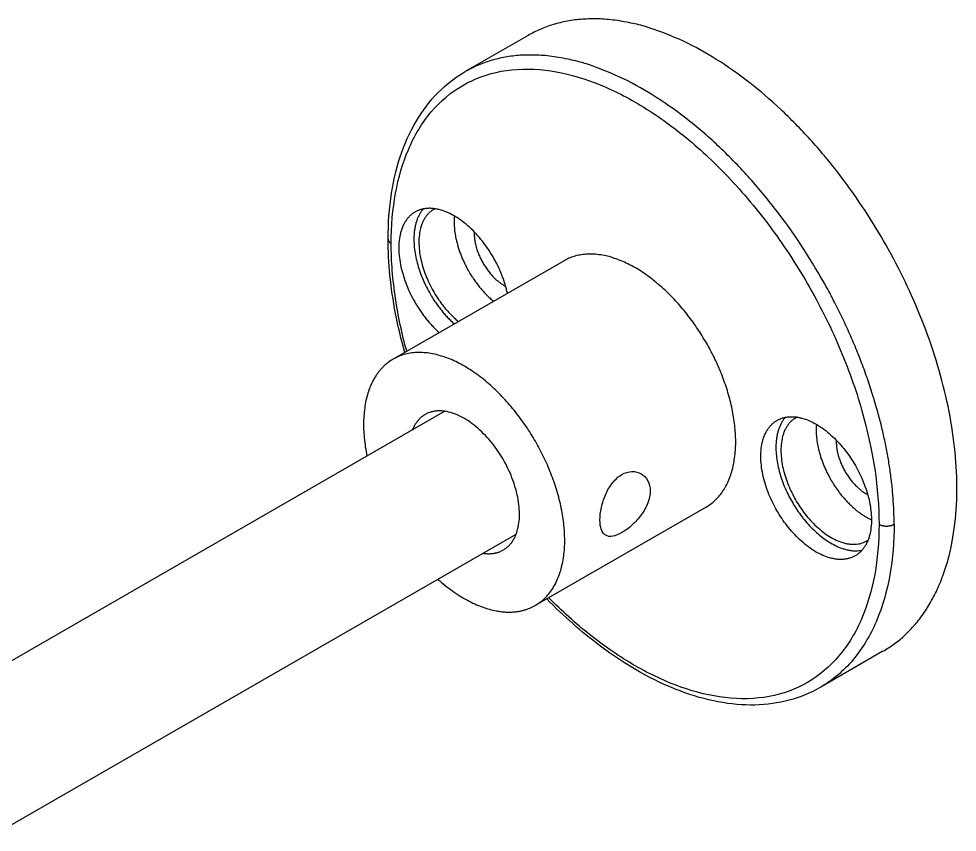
# Model space of a CAD drawing. Header units: millimetres. Extents: x 577 to 7172, y 252 to 2707.
# Drawn here: x 3047.4 to 3113.4, y 2288.2 to 2345.4 of the extents above; entities that cross this region are included whole.
import ezdxf

# ---------------------------------------------------------------- set-up
doc = ezdxf.new("R2010")
doc.units = ezdxf.units.MM
doc.header["$MEASUREMENT"] = 0
doc.layers.add('외형선(ISO)', color=7, linetype='Continuous', lineweight=30)
doc.layers.add('좁은 외형선(ISO)', color=7, linetype='Continuous', lineweight=25)

msp = doc.modelspace()

# ---------------------------------------------------------------- linework, layer by layer
at = {"layer": '외형선(ISO)'}
for p, q in [((3083.249, 2344.255), (3078.829, 2341.71)), ((3085.784, 2328.406), (3073.763, 2321.484)), ((3077.406, 2317.812), (3046.02, 2299.738)), ((3095.765, 2311.075), (3083.744, 2304.152)), ((3082.397, 2309.146), (3046.02, 2288.198)), ((3108.2, 2300.926), (3103.828, 2298.408))]:
    msp.add_line(p, q, dxfattribs=at)
msp.add_arc((3104.102, 2312.76), 5.121, 33.75804, 33.76367, dxfattribs=at)
for points, weights, knots in [([(3108.2, 2300.926), (3120.724, 2308.138), (3108.248, 2329.803), (3095.773, 2351.468), (3083.249, 2344.255)], [1, 0.707106781187, 1, 0.707106781187, 1], [3.141593, 3.141593, 3.141593, 4.712389, 4.712389, 6.283185, 6.283185, 6.283185]), ([(3081.795, 2326.109), (3081.523, 2327.404), (3080.802, 2328.657), (3078.057, 2333.423), (3075.302, 2331.836), (3072.547, 2330.249), (3075.291, 2325.483), (3076.012, 2324.231), (3076.996, 2323.345)], [0.869487422143, 0.90185954853, 1, 0.707106781187, 1, 0.707106781187, 1, 0.90185954853, 0.869487422143], [4.186058, 4.186058, 4.186058, 4.712389, 4.712389, 6.283185, 6.283185, 7.853982, 7.853982, 8.380312, 8.380312, 8.380312]), ([(3075.884, 2332.052), (3074.093, 2330.016), (3076.352, 2326.094), (3077.073, 2324.842), (3078.057, 2323.956)], [0.932852444497, 0.745789400442, 1, 0.90185954853, 0.869487422143], [0.207456, 0.207456, 0.207456, 1.570796, 1.570796, 2.097127, 2.097127, 2.097127]), ([(3076.705, 2332.063), (3076.658, 2332.04), (3076.612, 2332.014), (3074.107, 2330.571), (3076.602, 2326.238), (3077.335, 2324.966), (3078.349, 2324.125)], [0.985474120713, 0.992547432324, 1, 0.707106781187, 1, 0.89156082394, 0.863417497352], [6.243217, 6.243217, 6.243217, 6.283185, 6.283185, 7.853982, 7.853982, 8.435545, 8.435545, 8.435545]), ([(3078.066, 2331.555), (3077.891, 2329.723), (3079.077, 2327.663), (3079.81, 2326.391), (3080.824, 2325.55)], [0.85578173155, 0.835488701897, 1, 0.89156082394, 0.863417497352], [3.830109, 3.830109, 3.830109, 4.712389, 4.712389, 5.293952, 5.293952, 5.293952]), ([(3079.463, 2330.442), (3079.419, 2329.387), (3080.079, 2328.24), (3080.739, 2327.094), (3081.674, 2326.603)], [0.853990288201, 0.845554504838, 1, 0.845554504838, 0.853990288201], [0.7425, 0.7425, 0.7425, 1.570796, 1.570796, 2.399093, 2.399093, 2.399093]), ([(3095.765, 2311.075), (3100.775, 2313.959), (3095.784, 2322.625), (3090.794, 2331.291), (3085.784, 2328.406)], [1, 0.707106781187, 1, 0.707106781187, 1], [3.141593, 3.141593, 3.141593, 4.712389, 4.712389, 6.283185, 6.283185, 6.283185]), ([(3076.91, 2305.987), (3080.852, 2302.487), (3083.744, 2304.152), (3088.754, 2307.037), (3083.763, 2315.703), (3078.773, 2324.369), (3073.763, 2321.484), (3070.871, 2319.818), (3071.92, 2314.653)], [0.868347502413, 0.807007203691, 1, 0.707106781187, 1, 0.707106781187, 1, 0.807007203691, 0.868347502413], [2.106566, 2.106566, 2.106566, 3.141593, 3.141593, 4.712389, 4.712389, 6.283185, 6.283185, 7.318212, 7.318212, 7.318212]), ([(3080.101, 2307.824), (3080.897, 2307.706), (3081.498, 2308.052), (3084.254, 2309.639), (3081.509, 2314.405), (3078.764, 2319.171), (3076.009, 2317.584), (3075.408, 2317.238), (3075.111, 2316.49)], [0.88113127097, 0.917104056016, 1, 0.707106781187, 1, 0.707106781187, 1, 0.917104056016, 0.88113127097], [5.838612, 5.838612, 5.838612, 6.283185, 6.283185, 7.853982, 7.853982, 9.424778, 9.424778, 9.869352, 9.869352, 9.869352]), ([(3100.758, 2317.177), (3098.002, 2315.59), (3100.747, 2310.824), (3103.492, 2306.058), (3106.247, 2307.645), (3109.002, 2309.231), (3106.258, 2313.998), (3103.513, 2318.764), (3100.758, 2317.177)], [1, 0.707106781187, 1, 0.707106781187, 1, 0.707106781187, 1, 0.707106781187, 1], [0, 0, 0, 1.570796, 1.570796, 3.141593, 3.141593, 4.712389, 4.712389, 6.283185, 6.283185, 6.283185]), ([(3101.339, 2317.393), (3099.549, 2315.357), (3101.808, 2311.435), (3104.066, 2307.513), (3106.726, 2308.039)], [0.932852444497, 0.745789400442, 1, 0.745789400442, 0.932852444497], [0.207456, 0.207456, 0.207456, 1.570796, 1.570796, 2.934136, 2.934136, 2.934136]), ([(3102.16, 2317.404), (3102.113, 2317.381), (3102.068, 2317.355), (3099.563, 2315.912), (3102.058, 2311.579), (3104.553, 2307.246), (3107.058, 2308.689), (3107.104, 2308.715), (3107.147, 2308.744)], [0.985474120713, 0.992547432324, 1, 0.707106781187, 1, 0.707106781187, 1, 0.992547432324, 0.985474120713], [3.101624, 3.101624, 3.101624, 3.141593, 3.141593, 4.712389, 4.712389, 6.283185, 6.283185, 6.323154, 6.323154, 6.323154]), ([(3103.522, 2316.896), (3103.347, 2315.064), (3104.533, 2313.004), (3105.719, 2310.945), (3107.392, 2310.176)], [0.85578173155, 0.835488701897, 1, 0.835488701897, 0.85578173155], [3.830109, 3.830109, 3.830109, 4.712389, 4.712389, 5.594669, 5.594669, 5.594669]), ([(3104.919, 2315.783), (3104.875, 2314.728), (3105.535, 2313.581), (3106.195, 2312.435), (3107.13, 2311.944)], [0.853990288201, 0.845554504838, 1, 0.845554504838, 0.853990288201], [0.7425, 0.7425, 0.7425, 1.570796, 1.570796, 2.399093, 2.399093, 2.399093])]:
    msp.add_rational_spline(points, weights, degree=2, knots=knots, dxfattribs=at)
for points, knots in [([(3073.408, 2329.92), (3073.408, 2332.161), (3073.733, 2334.256), (3074.998, 2337.811), (3075.946, 2339.328), (3077.666, 2340.945), (3078.228, 2341.364), (3078.83, 2341.71)], [0, 0, 0, 0, 0.813587, 0.813587, 1.613902, 1.613902, 1.954414, 1.954414, 1.954414, 1.954414]), ([(3074.576, 2321.952), (3074.063, 2323.798), (3073.71, 2325.633), (3073.451, 2328.246), (3073.408, 2329.095), (3073.408, 2329.92)], [4.9065396, 4.9065396, 4.9065396, 4.9065396, 5.5114078, 5.5114078, 5.8109814, 5.8109814, 5.8109814, 5.8109814]), ([(3089.843, 2313.362), (3090.066, 2313.491), (3090.315, 2313.569), (3090.793, 2313.586), (3091.022, 2313.525), (3091.391, 2313.312), (3091.556, 2313.144), (3091.779, 2312.72), (3091.835, 2312.465), (3091.835, 2312.207)], [0, 0, 0, 0, 0.0946121, 0.0946121, 0.1892241, 0.1892241, 0.2838229, 0.2838229, 0.3784218, 0.3784218, 0.3784218, 0.3784218]), ([(3088.3, 2310.171), (3088.3, 2310.429), (3088.333, 2310.736), (3088.472, 2311.367), (3088.578, 2311.692), (3088.834, 2312.266), (3089.002, 2312.555), (3089.395, 2313.039), (3089.62, 2313.234), (3089.843, 2313.362)], [-0.3784218, -0.3784218, -0.3784218, -0.3784218, -0.2838229, -0.2838229, -0.1892241, -0.1892241, -0.0946121, -0.0946121, 0, 0, 0, 0]), ([(3091.835, 2312.207), (3091.835, 2311.949), (3091.779, 2311.656), (3091.556, 2311.073), (3091.391, 2310.783), (3091.022, 2310.273), (3090.793, 2310.019), (3090.315, 2309.585), (3090.066, 2309.403), (3089.843, 2309.275)], [0.3784218, 0.3784218, 0.3784218, 0.3784218, 0.4730206, 0.4730206, 0.5676194, 0.5676194, 0.6622315, 0.6622315, 0.7568436, 0.7568436, 0.7568436, 0.7568436]), ([(3089.843, 2309.275), (3089.62, 2309.146), (3089.395, 2309.055), (3089.002, 2308.988), (3088.834, 2309.014), (3088.578, 2309.163), (3088.472, 2309.297), (3088.333, 2309.672), (3088.3, 2309.913), (3088.3, 2310.171)], [0.7568436, 0.7568436, 0.7568436, 0.7568436, 0.8514556, 0.8514556, 0.9460677, 0.9460677, 1.0406665, 1.0406665, 1.1352653, 1.1352653, 1.1352653, 1.1352653]), ([(3103.781, 2298.381), (3102.432, 2297.604), (3100.859, 2297.186), (3097.533, 2297.114), (3095.74, 2297.454), (3092.059, 2298.845), (3090.123, 2299.941), (3087, 2302.291), (3085.751, 2303.398), (3084.557, 2304.621)], [0, 0, 0, 0, 0.762431, 0.762431, 1.524774, 1.524774, 2.31816, 2.31816, 2.857005, 2.857005, 2.857005, 2.857005])]:
    msp.add_open_spline(points, degree=3, knots=knots, dxfattribs=at)
msp.add_open_spline([(3103.781, 2298.381), (3103.781, 2298.381), (3103.781, 2298.381), (3103.781, 2298.381)], degree=3, dxfattribs=at)
at = {"layer": '좁은 외형선(ISO)'}
for points, weights, knots in [([(3108.983, 2309.866), (3108.983, 2318.309), (3103.829, 2327.258), (3091.354, 2348.921), (3078.83, 2341.711)], [0.853554188502, 0.853895225284, 1, 0.707123321503, 0.999966921235], [3.928824, 3.928824, 3.928824, 4.712389, 4.712389, 6.283097, 6.283097, 6.283097]), ([(3073.408, 2329.92), (3073.408, 2329.92), (3073.408, 2329.92), (3073.408, 2329.741), (3073.627, 2329.615)], [0.999998315444, 0.999999157719, 1, 0.853553193898, 0.853553390594], [6.2831808, 6.2831808, 6.2831808, 6.2831853, 6.2831853, 7.0685845, 7.0685845, 7.0685845]), ([(3107.922, 2309.866), (3108.142, 2309.739), (3108.452, 2309.739), (3108.763, 2309.739), (3108.983, 2309.866)], [0.853553390593, 0.853553390593, 1, 0.853553390593, 0.853553390593], [0.785398, 0.785398, 0.785398, 1.570796, 1.570796, 2.356194, 2.356194, 2.356194])]:
    msp.add_rational_spline(points, weights, degree=2, knots=knots, dxfattribs=at)
for points, knots in [([(3073.627, 2329.615), (3073.627, 2330.86), (3073.831, 2333.234), (3074.762, 2336.403), (3076.342, 2339.012), (3078.566, 2340.887), (3081.294, 2341.886), (3084.339, 2341.96), (3087.542, 2341.192), (3090.775, 2339.684), (3094.006, 2337.469), (3097.211, 2334.548), (3100.254, 2330.968), (3102.984, 2326.825), (3105.206, 2322.39), (3107.288, 2316.562), (3107.924, 2312.356), (3107.922, 2309.866)], [76.183141, 76.183141, 76.183141, 76.183141, 80.753742, 85.324344, 90.276635, 95.228926, 100.181217, 105.133508, 109.704109, 114.274711, 118.845313, 123.415914, 128.368205, 133.320496, 138.272787, 143.225078, 152.366281, 152.366281, 152.366281, 152.366281]), ([(3074.717, 2322.033), (3074.376, 2323.281), (3073.821, 2325.889), (3073.627, 2328.369), (3073.627, 2329.615)], [67.491723, 67.491723, 67.491723, 67.491723, 71.612539, 76.183141, 76.183141, 76.183141, 76.183141]), ([(3107.922, 2309.866), (3107.924, 2307.373), (3107.288, 2303.901), (3105.206, 2300.469), (3102.984, 2298.593), (3100.254, 2297.595), (3097.211, 2297.52), (3094.006, 2298.289), (3090.775, 2299.797), (3087.627, 2301.954), (3085.626, 2303.759), (3084.697, 2304.701)], [0, 0, 0, 0, 9.141203, 14.093494, 19.045785, 23.998076, 28.950367, 33.520969, 38.09157, 42.662172, 46.876745, 46.876745, 46.876745, 46.876745]), ([(3108.983, 2309.866), (3108.984, 2307.462), (3108.601, 2305.073), (3107.742, 2303.057), (3107.306, 2302.034), (3106.749, 2301.108), (3106.08, 2300.316), (3105.423, 2299.538), (3104.658, 2298.89), (3103.805, 2298.395), (3103.797, 2298.39), (3103.789, 2298.386), (3103.781, 2298.381)], [0, 0, 0, 0, 9.498143, 9.498143, 9.498143, 14.315419, 14.315419, 14.315419, 19.046372, 19.046372, 19.046372, 19.090996, 19.090996, 19.090996, 19.090996])]:
    msp.add_open_spline(points, degree=3, knots=knots, dxfattribs=at)

doc.saveas('drawing.dxf')
